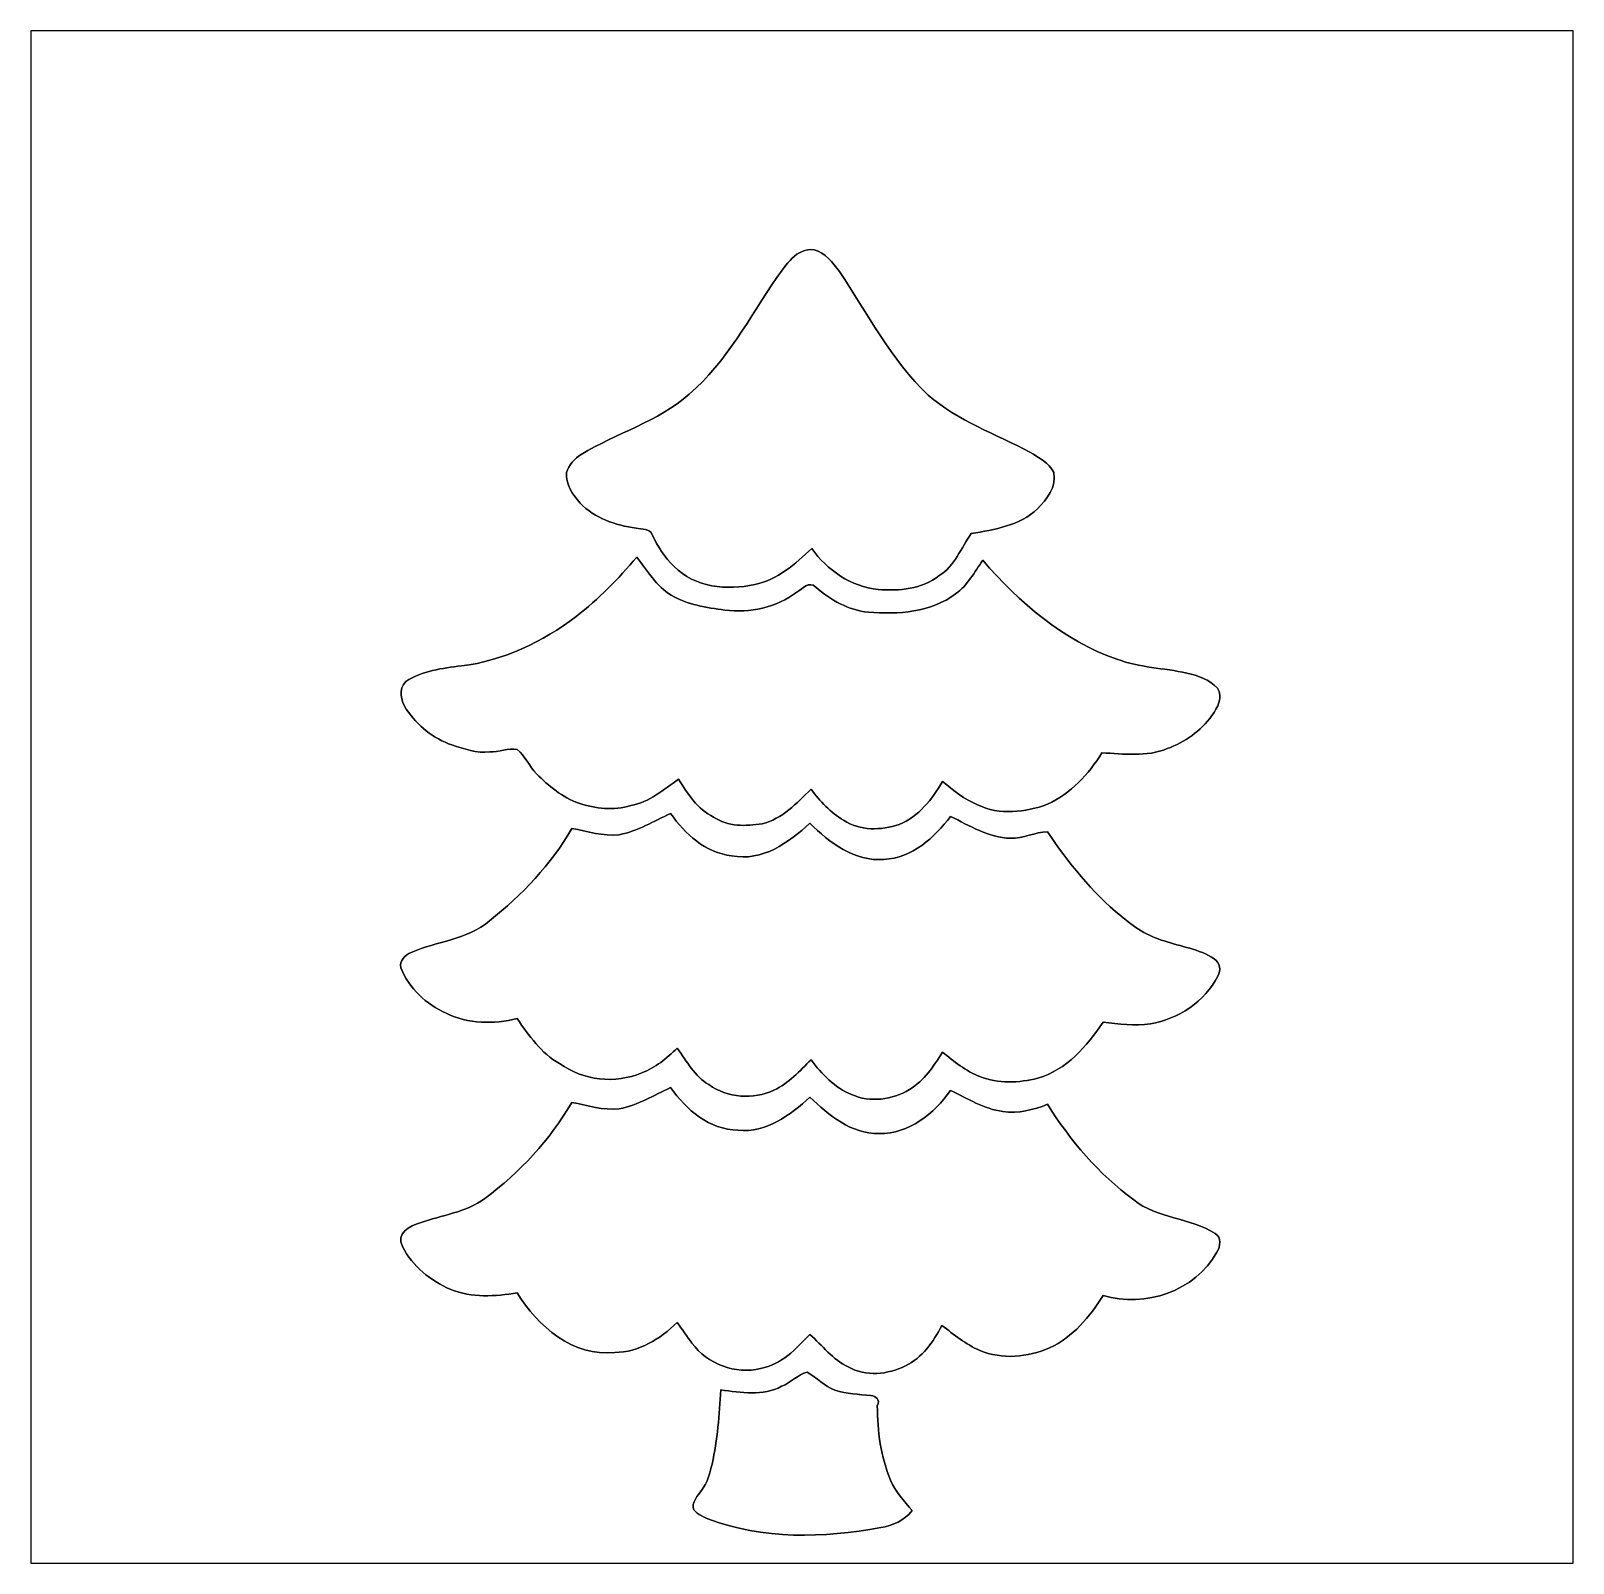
# Model space of a CAD drawing. Header units: centimetres. Extents: x -16.8 to 16.8, y -16.7 to 16.7.
import ezdxf

# ---------------------------------------------------------------- set-up
doc = ezdxf.new("R2010")
doc.units = ezdxf.units.CM
doc.header["$MEASUREMENT"] = 0
doc.layers.add('Layer 1', color=7, linetype='Continuous')

msp = doc.modelspace()

# ---------------------------------------------------------------- linework, layer by layer
at = {"layer": 'Layer 1', "color": 7}
for points, knots in [([(-16.77458, 16.66875), (-16.77458, 16.66875), (16.77458, 16.66875), (16.77458, 16.66875), (16.77458, 16.66875), (16.77458, 16.66875), (16.77458, -16.66875), (16.77458, -16.66875), (16.77458, -16.66875), (16.77458, -16.66875), (-16.77458, -16.66875), (-16.77458, -16.66875), (-16.77458, -16.66875), (-16.77458, -16.66875), (-16.77458, 16.66875), (-16.77458, 16.66875), (-16.77458, 16.66875), (-16.77458, 16.66875), (-16.77458, 16.66875), (-16.77458, 16.66875)], [0, 0, 0, 0, 0.16666667, 0.16666667, 0.16666667, 0.16666667, 0.33333333, 0.33333333, 0.33333333, 0.33333333, 0.5, 0.5, 0.5, 0.5, 0.66666667, 0.66666667, 0.66666667, 0.66666667, 1, 1, 1, 1]), ([(-0.54716, 11.30582), (-1.14159, 10.43305), (-1.63689, 9.46221), (-2.45181, 8.76617), (-2.45181, 8.76617), (-3.13866, 8.16469), (-4.03472, 7.91386), (-4.8066, 7.45137), (-4.8066, 7.45137), (-4.94983, 7.36247), (-5.06801, 7.22277), (-5.12092, 7.06226), (-5.12092, 7.06226), (-5.14385, 6.80614), (-4.98898, 6.57331), (-4.826, 6.39198), (-4.826, 6.39198), (-4.50603, 6.0639), (-4.05518, 5.90973), (-3.61033, 5.85047), (-3.61033, 5.85047), (-3.4865, 5.81978), (-3.30976, 5.85223), (-3.25755, 5.70724), (-3.25755, 5.70724), (-3.13937, 5.45183), (-2.98979, 5.20806), (-2.78024, 5.01579), (-2.78024, 5.01579), (-2.33821, 4.55224), (-1.62207, 4.49121), (-1.02799, 4.62245), (-1.02799, 4.62245), (-0.52952, 4.72264), (-0.14817, 5.07224), (0.21131, 5.40597), (0.21131, 5.40597), (0.55069, 4.93712), (1.06927, 4.57271), (1.65488, 4.51485), (1.65488, 4.51485), (2.10644, 4.48134), (2.61408, 4.51802), (2.98062, 4.81577), (2.98062, 4.81577), (3.32634, 5.01932), (3.45687, 5.4229), (3.683, 5.72982), (3.683, 5.72982), (4.18571, 5.8233), (4.74098, 5.8988), (5.12374, 6.27204), (5.12374, 6.27204), (5.32095, 6.47947), (5.54708, 6.74829), (5.47441, 7.05979), (5.47441, 7.05979), (5.37527, 7.27251), (5.1502, 7.38329), (4.95935, 7.49935), (4.95935, 7.49935), (4.21428, 7.90011), (3.39231, 8.17951), (2.74532, 8.74289), (2.74532, 8.74289), (1.93428, 9.51018), (1.42769, 10.51701), (0.81597, 11.43529), (0.81597, 11.43529), (0.66781, 11.6205), (0.50694, 11.84734), (0.26423, 11.90766), (0.26423, 11.90766), (-0.127, 11.95529), (-0.34537, 11.56758), (-0.54716, 11.30582), (-0.54716, 11.30582), (-0.54716, 11.30582), (-0.54716, 11.30582), (-0.54716, 11.30582)], [0, 0, 0, 0, 0.04761905, 0.04761905, 0.04761905, 0.04761905, 0.0952381, 0.0952381, 0.0952381, 0.0952381, 0.14285714, 0.14285714, 0.14285714, 0.14285714, 0.19047619, 0.19047619, 0.19047619, 0.19047619, 0.23809524, 0.23809524, 0.23809524, 0.23809524, 0.28571429, 0.28571429, 0.28571429, 0.28571429, 0.33333333, 0.33333333, 0.33333333, 0.33333333, 0.38095238, 0.38095238, 0.38095238, 0.38095238, 0.42857143, 0.42857143, 0.42857143, 0.42857143, 0.47619048, 0.47619048, 0.47619048, 0.47619048, 0.52380952, 0.52380952, 0.52380952, 0.52380952, 0.57142857, 0.57142857, 0.57142857, 0.57142857, 0.61904762, 0.61904762, 0.61904762, 0.61904762, 0.66666667, 0.66666667, 0.66666667, 0.66666667, 0.71428571, 0.71428571, 0.71428571, 0.71428571, 0.76190476, 0.76190476, 0.76190476, 0.76190476, 0.80952381, 0.80952381, 0.80952381, 0.80952381, 0.85714286, 0.85714286, 0.85714286, 0.85714286, 0.9047619, 0.9047619, 0.9047619, 0.9047619, 1, 1, 1, 1]), ([(-3.5941, 5.21441), (-3.99662, 4.74945), (-4.42736, 4.30424), (-4.91384, 3.92642), (-4.91384, 3.92642), (-5.64268, 3.3782), (-6.49499, 2.95839), (-7.40939, 2.85468), (-7.40939, 2.85468), (-7.82461, 2.80317), (-8.26029, 2.74426), (-8.61907, 2.51531), (-8.61907, 2.51531), (-8.78805, 2.34421), (-8.72314, 2.08739), (-8.60707, 1.90747), (-8.60707, 1.90747), (-8.36718, 1.55575), (-8.02111, 1.27035), (-7.61577, 1.13206), (-7.61577, 1.13206), (-7.35083, 1.04951), (-7.07672, 0.94086), (-6.79309, 0.98249), (-6.79309, 0.98249), (-6.59271, 0.97437), (-6.39269, 1.06962), (-6.19478, 1.0347), (-6.19478, 1.0347), (-6.01804, 0.89218), (-5.93266, 0.66675), (-5.77356, 0.50553), (-5.77356, 0.50553), (-5.51286, 0.23954), (-5.21264, -0.00917), (-4.85669, -0.13476), (-4.85669, -0.13476), (-4.49439, -0.25294), (-4.09293, -0.30163), (-3.72286, -0.18838), (-3.72286, -0.18838), (-3.3214, -0.11359), (-3.01096, 0.16792), (-2.68358, 0.38841), (-2.68358, 0.38841), (-2.48744, 0.06526), (-2.27436, -0.26564), (-1.92158, -0.43815), (-1.92158, -0.43815), (-1.61396, -0.64664), (-1.2192, -0.64064), (-0.86713, -0.58138), (-0.86713, -0.58138), (-0.42827, -0.48084), (-0.1143, -0.13088), (0.1965, 0.16933), (0.1965, 0.16933), (0.39441, -0.09172), (0.61701, -0.33937), (0.90452, -0.50447), (0.90452, -0.50447), (1.25836, -0.74083), (1.72191, -0.7306), (2.11138, -0.59549), (2.11138, -0.59549), (2.54176, -0.42792), (2.8254, -0.04516), (3.05964, 0.33479), (3.05964, 0.33479), (3.29918, 0.14781), (3.53131, -0.05891), (3.81988, -0.16863), (3.81988, -0.16863), (4.29542, -0.40111), (4.85916, -0.33761), (5.33929, -0.15628), (5.33929, -0.15628), (5.84659, 0.0702), (6.23288, 0.49848), (6.52392, 0.96167), (6.52392, 0.96167), (6.99629, 0.93663), (7.49617, 0.86783), (7.94526, 1.05269), (7.94526, 1.05269), (8.32944, 1.19309), (8.67974, 1.43545), (8.91646, 1.77306), (8.91646, 1.77306), (9.04028, 1.93957), (9.16164, 2.16923), (9.03852, 2.37137), (9.03852, 2.37137), (8.86037, 2.54917), (8.6173, 2.64583), (8.37424, 2.69522), (8.37424, 2.69522), (7.86836, 2.80741), (7.33813, 2.81199), (6.84953, 2.99932), (6.84953, 2.99932), (5.6836, 3.39972), (4.72405, 4.22981), (3.931, 5.15161), (3.931, 5.15161), (3.75356, 4.89444), (3.60116, 4.60481), (3.34222, 4.41854), (3.34222, 4.41854), (2.80388, 4.01743), (2.08915, 3.96804), (1.44357, 4.02026), (1.44357, 4.02026), (1.00894, 4.06647), (0.62195, 4.28272), (0.30021, 4.56847), (0.30021, 4.56847), (0.15628, 4.70535), (0.00247, 4.53073), (-0.11571, 4.45629), (-0.11571, 4.45629), (-0.55386, 4.11903), (-1.13771, 3.99591), (-1.68063, 4.06647), (-1.68063, 4.06647), (-2.07857, 4.12186), (-2.49379, 4.18147), (-2.8448, 4.38891), (-2.8448, 4.38891), (-3.17077, 4.58505), (-3.36162, 4.92619), (-3.5941, 5.21441), (-3.5941, 5.21441), (-3.5941, 5.21441), (-3.5941, 5.21441), (-3.5941, 5.21441)], [0, 0, 0, 0, 0.02857143, 0.02857143, 0.02857143, 0.02857143, 0.05714286, 0.05714286, 0.05714286, 0.05714286, 0.08571429, 0.08571429, 0.08571429, 0.08571429, 0.11428571, 0.11428571, 0.11428571, 0.11428571, 0.14285714, 0.14285714, 0.14285714, 0.14285714, 0.17142857, 0.17142857, 0.17142857, 0.17142857, 0.2, 0.2, 0.2, 0.2, 0.22857143, 0.22857143, 0.22857143, 0.22857143, 0.25714286, 0.25714286, 0.25714286, 0.25714286, 0.28571429, 0.28571429, 0.28571429, 0.28571429, 0.31428571, 0.31428571, 0.31428571, 0.31428571, 0.34285714, 0.34285714, 0.34285714, 0.34285714, 0.37142857, 0.37142857, 0.37142857, 0.37142857, 0.4, 0.4, 0.4, 0.4, 0.42857143, 0.42857143, 0.42857143, 0.42857143, 0.45714286, 0.45714286, 0.45714286, 0.45714286, 0.48571429, 0.48571429, 0.48571429, 0.48571429, 0.51428571, 0.51428571, 0.51428571, 0.51428571, 0.54285714, 0.54285714, 0.54285714, 0.54285714, 0.57142857, 0.57142857, 0.57142857, 0.57142857, 0.6, 0.6, 0.6, 0.6, 0.62857143, 0.62857143, 0.62857143, 0.62857143, 0.65714286, 0.65714286, 0.65714286, 0.65714286, 0.68571429, 0.68571429, 0.68571429, 0.68571429, 0.71428571, 0.71428571, 0.71428571, 0.71428571, 0.74285714, 0.74285714, 0.74285714, 0.74285714, 0.77142857, 0.77142857, 0.77142857, 0.77142857, 0.8, 0.8, 0.8, 0.8, 0.82857143, 0.82857143, 0.82857143, 0.82857143, 0.85714286, 0.85714286, 0.85714286, 0.85714286, 0.88571429, 0.88571429, 0.88571429, 0.88571429, 0.91428571, 0.91428571, 0.91428571, 0.91428571, 0.94285714, 0.94285714, 0.94285714, 0.94285714, 1, 1, 1, 1]), ([(-3.97369, -0.82162), (-4.32611, -0.85937), (-4.66654, -0.74859), (-5.00733, -0.68263), (-5.00733, -0.68263), (-5.45571, -1.46579), (-6.09036, -2.13501), (-6.79485, -2.69346), (-6.79485, -2.69346), (-7.28063, -3.10691), (-7.93926, -3.13584), (-8.50265, -3.38173), (-8.50265, -3.38173), (-8.63071, -3.43606), (-8.76371, -3.56306), (-8.72596, -3.7151), (-8.72596, -3.7151), (-8.5531, -4.1656), (-8.17386, -4.50779), (-7.74136, -4.705), (-7.74136, -4.705), (-7.26264, -4.94171), (-6.70489, -4.94383), (-6.19407, -4.82247), (-6.19407, -4.82247), (-5.94219, -5.19395), (-5.6709, -5.57318), (-5.27332, -5.80143), (-5.27332, -5.80143), (-4.76179, -6.16162), (-4.06259, -6.25475), (-3.4865, -5.99828), (-3.4865, -5.99828), (-3.18347, -5.89597), (-2.94711, -5.67725), (-2.71392, -5.46806), (-2.71392, -5.46806), (-2.50296, -5.74569), (-2.34068, -6.07977), (-2.02636, -6.25828), (-2.02636, -6.25828), (-1.62066, -6.54614), (-1.05798, -6.59271), (-0.6096, -6.37716), (-0.6096, -6.37716), (-0.28822, -6.22688), (-0.04904, -5.95983), (0.19826, -5.71535), (0.19826, -5.71535), (0.42651, -6.02897), (0.71014, -6.32495), (1.07632, -6.47312), (1.07632, -6.47312), (1.48131, -6.65057), (1.96744, -6.59412), (2.33998, -6.36235), (2.33998, -6.36235), (2.65924, -6.17396), (2.86561, -5.85964), (3.05294, -5.5499), (3.05294, -5.5499), (3.30694, -5.75134), (3.56129, -5.96371), (3.86821, -6.08048), (3.86821, -6.08048), (4.26649, -6.24487), (4.7184, -6.21841), (5.12974, -6.11822), (5.12974, -6.11822), (5.75063, -5.93513), (6.20183, -5.42219), (6.54826, -4.90008), (6.54826, -4.90008), (6.88904, -4.94524), (7.23547, -4.97946), (7.57908, -4.93324), (7.57908, -4.93324), (8.18938, -4.83517), (8.75982, -4.44853), (9.04663, -3.89714), (9.04663, -3.89714), (9.12142, -3.77754), (9.08544, -3.59904), (8.96832, -3.52143), (8.96832, -3.52143), (8.63988, -3.30482), (8.24018, -3.25614), (7.87471, -3.13161), (7.87471, -3.13161), (7.52299, -3.03036), (7.21148, -2.8254), (6.93702, -2.58833), (6.93702, -2.58833), (6.30767, -2.07186), (5.79402, -1.43122), (5.34282, -0.75812), (5.34282, -0.75812), (5.06942, -0.75741), (4.81154, -0.91123), (4.53461, -0.89641), (4.53461, -0.89641), (4.05765, -0.889), (3.64596, -0.62442), (3.2318, -0.42228), (3.2318, -0.42228), (2.87761, -0.88688), (2.39607, -1.32786), (1.78188, -1.35855), (1.78188, -1.35855), (1.14018, -1.40935), (0.60149, -0.99342), (0.17145, -0.56797), (0.17145, -0.56797), (-0.28293, -0.99413), (-0.86748, -1.41146), (-1.53, -1.27741), (-1.53, -1.27741), (-2.10079, -1.22061), (-2.54247, -0.80433), (-2.85785, -0.35666), (-2.85785, -0.35666), (-3.22227, -0.52846), (-3.57505, -0.73695), (-3.97369, -0.82162), (-3.97369, -0.82162), (-3.97369, -0.82162), (-3.97369, -0.82162), (-3.97369, -0.82162)], [0, 0, 0, 0, 0.03030303, 0.03030303, 0.03030303, 0.03030303, 0.06060606, 0.06060606, 0.06060606, 0.06060606, 0.09090909, 0.09090909, 0.09090909, 0.09090909, 0.12121212, 0.12121212, 0.12121212, 0.12121212, 0.15151515, 0.15151515, 0.15151515, 0.15151515, 0.18181818, 0.18181818, 0.18181818, 0.18181818, 0.21212121, 0.21212121, 0.21212121, 0.21212121, 0.24242424, 0.24242424, 0.24242424, 0.24242424, 0.27272727, 0.27272727, 0.27272727, 0.27272727, 0.3030303, 0.3030303, 0.3030303, 0.3030303, 0.33333333, 0.33333333, 0.33333333, 0.33333333, 0.36363636, 0.36363636, 0.36363636, 0.36363636, 0.39393939, 0.39393939, 0.39393939, 0.39393939, 0.42424242, 0.42424242, 0.42424242, 0.42424242, 0.45454545, 0.45454545, 0.45454545, 0.45454545, 0.48484848, 0.48484848, 0.48484848, 0.48484848, 0.51515152, 0.51515152, 0.51515152, 0.51515152, 0.54545455, 0.54545455, 0.54545455, 0.54545455, 0.57575758, 0.57575758, 0.57575758, 0.57575758, 0.60606061, 0.60606061, 0.60606061, 0.60606061, 0.63636364, 0.63636364, 0.63636364, 0.63636364, 0.66666667, 0.66666667, 0.66666667, 0.66666667, 0.6969697, 0.6969697, 0.6969697, 0.6969697, 0.72727273, 0.72727273, 0.72727273, 0.72727273, 0.75757576, 0.75757576, 0.75757576, 0.75757576, 0.78787879, 0.78787879, 0.78787879, 0.78787879, 0.81818182, 0.81818182, 0.81818182, 0.81818182, 0.84848485, 0.84848485, 0.84848485, 0.84848485, 0.87878788, 0.87878788, 0.87878788, 0.87878788, 0.90909091, 0.90909091, 0.90909091, 0.90909091, 0.93939394, 0.93939394, 0.93939394, 0.93939394, 1, 1, 1, 1]), ([(-3.97369, -6.78251), (-4.32682, -6.82343), (-4.66549, -6.70842), (-5.00662, -6.64386), (-5.00662, -6.64386), (-5.4804, -7.46231), (-6.1401, -8.16716), (-6.89681, -8.7316), (-6.89681, -8.7316), (-7.3085, -9.03993), (-7.83414, -9.09532), (-8.30545, -9.26677), (-8.30545, -9.26677), (-8.53052, -9.31898), (-8.84626, -9.49995), (-8.68892, -9.78217), (-8.68892, -9.78217), (-8.4769, -10.21397), (-8.07614, -10.52371), (-7.64223, -10.7121), (-7.64223, -10.7121), (-7.18397, -10.90612), (-6.67279, -10.86344), (-6.19266, -10.78653), (-6.19266, -10.78653), (-5.75451, -11.51608), (-4.97875, -12.1853), (-4.07353, -12.08405), (-4.07353, -12.08405), (-3.54894, -12.08123), (-3.08293, -11.78948), (-2.7178, -11.43635), (-2.7178, -11.43635), (-2.60279, -11.58064), (-2.50296, -11.7348), (-2.39324, -11.88367), (-2.39324, -11.88367), (-2.05775, -12.33311), (-1.44886, -12.57194), (-0.89958, -12.43224), (-0.89958, -12.43224), (-0.45755, -12.34581), (-0.12312, -12.01067), (0.16792, -11.6907), (0.16792, -11.6907), (0.4445, -11.92918), (0.66428, -12.24174), (1.00542, -12.39908), (1.00542, -12.39908), (1.38571, -12.61674), (1.86761, -12.56559), (2.25037, -12.37756), (2.25037, -12.37756), (2.61549, -12.19941), (2.85821, -11.85263), (3.04059, -11.50126), (3.04059, -11.50126), (3.31011, -11.69106), (3.56306, -11.90943), (3.86786, -12.04207), (3.86786, -12.04207), (4.35222, -12.24315), (4.91208, -12.192), (5.38445, -11.98245), (5.38445, -11.98245), (5.89386, -11.7535), (6.25687, -11.30759), (6.55249, -10.84862), (6.55249, -10.84862), (7.45984, -11.11673), (8.5598, -10.75267), (9.023, -9.90141), (9.023, -9.90141), (9.10519, -9.78253), (9.12812, -9.58074), (8.98772, -9.49784), (8.98772, -9.49784), (8.44127, -9.14859), (7.73148, -9.17822), (7.21572, -8.76476), (7.21572, -8.76476), (6.45901, -8.20773), (5.83847, -7.47748), (5.33788, -6.6862), (5.33788, -6.6862), (5.03273, -6.80826), (4.70217, -6.89151), (4.37162, -6.84248), (4.37162, -6.84248), (3.95711, -6.79062), (3.59974, -6.55814), (3.22968, -6.38351), (3.22968, -6.38351), (2.87479, -6.89328), (2.32692, -7.33284), (1.67569, -7.3219), (1.67569, -7.3219), (1.07103, -7.33037), (0.58173, -6.92679), (0.17145, -6.52992), (0.17145, -6.52992), (-0.254, -6.91727), (-0.77823, -7.31979), (-1.39241, -7.24606), (-1.39241, -7.24606), (-2.01048, -7.24076), (-2.52166, -6.80367), (-2.85785, -6.32037), (-2.85785, -6.32037), (-3.22227, -6.49182), (-3.57223, -6.70736), (-3.97369, -6.78251), (-3.97369, -6.78251), (-3.97369, -6.78251), (-3.97369, -6.78251), (-3.97369, -6.78251)], [0, 0, 0, 0, 0.03333333, 0.03333333, 0.03333333, 0.03333333, 0.06666667, 0.06666667, 0.06666667, 0.06666667, 0.1, 0.1, 0.1, 0.1, 0.13333333, 0.13333333, 0.13333333, 0.13333333, 0.16666667, 0.16666667, 0.16666667, 0.16666667, 0.2, 0.2, 0.2, 0.2, 0.23333333, 0.23333333, 0.23333333, 0.23333333, 0.26666667, 0.26666667, 0.26666667, 0.26666667, 0.3, 0.3, 0.3, 0.3, 0.33333333, 0.33333333, 0.33333333, 0.33333333, 0.36666667, 0.36666667, 0.36666667, 0.36666667, 0.4, 0.4, 0.4, 0.4, 0.43333333, 0.43333333, 0.43333333, 0.43333333, 0.46666667, 0.46666667, 0.46666667, 0.46666667, 0.5, 0.5, 0.5, 0.5, 0.53333333, 0.53333333, 0.53333333, 0.53333333, 0.56666667, 0.56666667, 0.56666667, 0.56666667, 0.6, 0.6, 0.6, 0.6, 0.63333333, 0.63333333, 0.63333333, 0.63333333, 0.66666667, 0.66666667, 0.66666667, 0.66666667, 0.7, 0.7, 0.7, 0.7, 0.73333333, 0.73333333, 0.73333333, 0.73333333, 0.76666667, 0.76666667, 0.76666667, 0.76666667, 0.8, 0.8, 0.8, 0.8, 0.83333333, 0.83333333, 0.83333333, 0.83333333, 0.86666667, 0.86666667, 0.86666667, 0.86666667, 0.9, 0.9, 0.9, 0.9, 0.93333333, 0.93333333, 0.93333333, 0.93333333, 1, 1, 1, 1]), ([(-0.44238, -12.82065), (-0.85337, -13.03761), (-1.32715, -12.95964), (-1.76742, -12.89826), (-1.76742, -12.89826), (-1.80023, -13.43977), (-1.83586, -13.98446), (-1.95651, -14.51504), (-1.95651, -14.51504), (-2.00166, -14.68296), (-2.03059, -14.865), (-2.13819, -15.00822), (-2.13819, -15.00822), (-2.21791, -15.15639), (-2.37067, -15.27598), (-2.37067, -15.45802), (-2.37067, -15.45802), (-2.32763, -15.59736), (-2.16888, -15.64146), (-2.05176, -15.70143), (-2.05176, -15.70143), (-0.8576, -16.16216), (0.47096, -16.12477), (1.71168, -15.89264), (1.71168, -15.89264), (1.97556, -15.85842), (2.22779, -15.73495), (2.3943, -15.52575), (2.3943, -15.52575), (2.21862, -15.32079), (2.038, -15.11406), (1.92652, -14.86606), (1.92652, -14.86606), (1.70991, -14.35453), (1.645, -13.79608), (1.63654, -13.24575), (1.63654, -13.24575), (1.71027, -13.10993), (1.60091, -13.03232), (1.49966, -13.02138), (1.49966, -13.02138), (1.23754, -12.99704), (0.96908, -12.98751), (0.71755, -12.90285), (0.71755, -12.90285), (0.49212, -12.81501), (0.31538, -12.64038), (0.11501, -12.51197), (0.11501, -12.51197), (-0.09384, -12.56277), (-0.24236, -12.74445), (-0.44238, -12.82065)], [0, 0, 0, 0, 0.07142857, 0.07142857, 0.07142857, 0.07142857, 0.14285714, 0.14285714, 0.14285714, 0.14285714, 0.21428571, 0.21428571, 0.21428571, 0.21428571, 0.28571429, 0.28571429, 0.28571429, 0.28571429, 0.35714286, 0.35714286, 0.35714286, 0.35714286, 0.42857143, 0.42857143, 0.42857143, 0.42857143, 0.5, 0.5, 0.5, 0.5, 0.57142857, 0.57142857, 0.57142857, 0.57142857, 0.64285714, 0.64285714, 0.64285714, 0.64285714, 0.71428571, 0.71428571, 0.71428571, 0.71428571, 0.78571429, 0.78571429, 0.78571429, 0.78571429, 0.85714286, 0.85714286, 0.85714286, 0.85714286, 1, 1, 1, 1])]:
    msp.add_open_spline(points, degree=3, knots=knots, dxfattribs=at)
at = {"layer": 'Layer 1', "color": 251}
for points, knots in [([(-0.54716, 11.30582), (-0.34537, 11.56758), (-0.127, 11.95529), (0.26423, 11.90766), (0.26423, 11.90766), (0.50694, 11.84734), (0.66781, 11.6205), (0.81597, 11.43529), (0.81597, 11.43529), (1.42769, 10.51701), (1.93428, 9.51018), (2.74532, 8.74289), (2.74532, 8.74289), (3.39231, 8.17951), (4.21428, 7.90011), (4.95935, 7.49935), (4.95935, 7.49935), (5.1502, 7.38329), (5.37527, 7.27251), (5.47441, 7.05979), (5.47441, 7.05979), (5.54708, 6.74829), (5.32095, 6.47947), (5.12374, 6.27204), (5.12374, 6.27204), (4.74098, 5.8988), (4.18571, 5.8233), (3.683, 5.72982), (3.683, 5.72982), (3.45687, 5.4229), (3.32634, 5.01932), (2.98062, 4.81577), (2.98062, 4.81577), (2.61408, 4.51802), (2.10644, 4.48134), (1.65488, 4.51485), (1.65488, 4.51485), (1.06927, 4.57271), (0.55069, 4.93712), (0.21131, 5.40597), (0.21131, 5.40597), (-0.14817, 5.07224), (-0.52952, 4.72264), (-1.02799, 4.62245), (-1.02799, 4.62245), (-1.62207, 4.49121), (-2.33821, 4.55224), (-2.78024, 5.01579), (-2.78024, 5.01579), (-2.98979, 5.20806), (-3.13937, 5.45183), (-3.25755, 5.70724), (-3.25755, 5.70724), (-3.30976, 5.85223), (-3.4865, 5.81978), (-3.61033, 5.85047), (-3.61033, 5.85047), (-4.05518, 5.90973), (-4.50603, 6.0639), (-4.826, 6.39198), (-4.826, 6.39198), (-4.98898, 6.57331), (-5.14385, 6.80614), (-5.12092, 7.06226), (-5.12092, 7.06226), (-5.06801, 7.22277), (-4.94983, 7.36247), (-4.8066, 7.45137), (-4.8066, 7.45137), (-4.03472, 7.91386), (-3.13866, 8.16469), (-2.45181, 8.76617), (-2.45181, 8.76617), (-1.63689, 9.46221), (-1.14159, 10.43305), (-0.54716, 11.30582)], [0, 0, 0, 0, 0.05, 0.05, 0.05, 0.05, 0.1, 0.1, 0.1, 0.1, 0.15, 0.15, 0.15, 0.15, 0.2, 0.2, 0.2, 0.2, 0.25, 0.25, 0.25, 0.25, 0.3, 0.3, 0.3, 0.3, 0.35, 0.35, 0.35, 0.35, 0.4, 0.4, 0.4, 0.4, 0.45, 0.45, 0.45, 0.45, 0.5, 0.5, 0.5, 0.5, 0.55, 0.55, 0.55, 0.55, 0.6, 0.6, 0.6, 0.6, 0.65, 0.65, 0.65, 0.65, 0.7, 0.7, 0.7, 0.7, 0.75, 0.75, 0.75, 0.75, 0.8, 0.8, 0.8, 0.8, 0.85, 0.85, 0.85, 0.85, 0.9, 0.9, 0.9, 0.9, 1, 1, 1, 1]), ([(-3.5941, 5.21441), (-3.36162, 4.92619), (-3.17077, 4.58505), (-2.8448, 4.38891), (-2.8448, 4.38891), (-2.49379, 4.18147), (-2.07857, 4.12186), (-1.68063, 4.06647), (-1.68063, 4.06647), (-1.13771, 3.99591), (-0.55386, 4.11903), (-0.11571, 4.45629), (-0.11571, 4.45629), (0.00247, 4.53073), (0.15628, 4.70535), (0.30021, 4.56847), (0.30021, 4.56847), (0.62195, 4.28272), (1.00894, 4.06647), (1.44357, 4.02026), (1.44357, 4.02026), (2.08915, 3.96804), (2.80388, 4.01743), (3.34222, 4.41854), (3.34222, 4.41854), (3.60116, 4.60481), (3.75356, 4.89444), (3.931, 5.15161), (3.931, 5.15161), (4.72405, 4.22981), (5.6836, 3.39972), (6.84953, 2.99932), (6.84953, 2.99932), (7.33813, 2.81199), (7.86836, 2.80741), (8.37424, 2.69522), (8.37424, 2.69522), (8.6173, 2.64583), (8.86037, 2.54917), (9.03852, 2.37137), (9.03852, 2.37137), (9.16164, 2.16923), (9.04028, 1.93957), (8.91646, 1.77306), (8.91646, 1.77306), (8.67974, 1.43545), (8.32944, 1.19309), (7.94526, 1.05269), (7.94526, 1.05269), (7.49617, 0.86783), (6.99629, 0.93663), (6.52392, 0.96167), (6.52392, 0.96167), (6.23288, 0.49848), (5.84659, 0.0702), (5.33929, -0.15628), (5.33929, -0.15628), (4.85916, -0.33761), (4.29542, -0.40111), (3.81988, -0.16863), (3.81988, -0.16863), (3.53131, -0.05891), (3.29918, 0.14781), (3.05964, 0.33479), (3.05964, 0.33479), (2.8254, -0.04516), (2.54176, -0.42792), (2.11138, -0.59549), (2.11138, -0.59549), (1.72191, -0.7306), (1.25836, -0.74083), (0.90452, -0.50447), (0.90452, -0.50447), (0.61701, -0.33937), (0.39441, -0.09172), (0.1965, 0.16933), (0.1965, 0.16933), (-0.1143, -0.13088), (-0.42827, -0.48084), (-0.86713, -0.58138), (-0.86713, -0.58138), (-1.2192, -0.64064), (-1.61396, -0.64664), (-1.92158, -0.43815), (-1.92158, -0.43815), (-2.27436, -0.26564), (-2.48744, 0.06526), (-2.68358, 0.38841), (-2.68358, 0.38841), (-3.01096, 0.16792), (-3.3214, -0.11359), (-3.72286, -0.18838), (-3.72286, -0.18838), (-4.09293, -0.30163), (-4.49439, -0.25294), (-4.85669, -0.13476), (-4.85669, -0.13476), (-5.21264, -0.00917), (-5.51286, 0.23954), (-5.77356, 0.50553), (-5.77356, 0.50553), (-5.93266, 0.66675), (-6.01804, 0.89218), (-6.19478, 1.0347), (-6.19478, 1.0347), (-6.39269, 1.06962), (-6.59271, 0.97437), (-6.79309, 0.98249), (-6.79309, 0.98249), (-7.07672, 0.94086), (-7.35083, 1.04951), (-7.61577, 1.13206), (-7.61577, 1.13206), (-8.02111, 1.27035), (-8.36718, 1.55575), (-8.60707, 1.90747), (-8.60707, 1.90747), (-8.72314, 2.08739), (-8.78805, 2.34421), (-8.61907, 2.51531), (-8.61907, 2.51531), (-8.26029, 2.74426), (-7.82461, 2.80317), (-7.40939, 2.85468), (-7.40939, 2.85468), (-6.49499, 2.95839), (-5.64268, 3.3782), (-4.91384, 3.92642), (-4.91384, 3.92642), (-4.42736, 4.30424), (-3.99662, 4.74945), (-3.5941, 5.21441)], [0, 0, 0, 0, 0.02941176, 0.02941176, 0.02941176, 0.02941176, 0.05882353, 0.05882353, 0.05882353, 0.05882353, 0.08823529, 0.08823529, 0.08823529, 0.08823529, 0.11764706, 0.11764706, 0.11764706, 0.11764706, 0.14705882, 0.14705882, 0.14705882, 0.14705882, 0.17647059, 0.17647059, 0.17647059, 0.17647059, 0.20588235, 0.20588235, 0.20588235, 0.20588235, 0.23529412, 0.23529412, 0.23529412, 0.23529412, 0.26470588, 0.26470588, 0.26470588, 0.26470588, 0.29411765, 0.29411765, 0.29411765, 0.29411765, 0.32352941, 0.32352941, 0.32352941, 0.32352941, 0.35294118, 0.35294118, 0.35294118, 0.35294118, 0.38235294, 0.38235294, 0.38235294, 0.38235294, 0.41176471, 0.41176471, 0.41176471, 0.41176471, 0.44117647, 0.44117647, 0.44117647, 0.44117647, 0.47058824, 0.47058824, 0.47058824, 0.47058824, 0.5, 0.5, 0.5, 0.5, 0.52941176, 0.52941176, 0.52941176, 0.52941176, 0.55882353, 0.55882353, 0.55882353, 0.55882353, 0.58823529, 0.58823529, 0.58823529, 0.58823529, 0.61764706, 0.61764706, 0.61764706, 0.61764706, 0.64705882, 0.64705882, 0.64705882, 0.64705882, 0.67647059, 0.67647059, 0.67647059, 0.67647059, 0.70588235, 0.70588235, 0.70588235, 0.70588235, 0.73529412, 0.73529412, 0.73529412, 0.73529412, 0.76470588, 0.76470588, 0.76470588, 0.76470588, 0.79411765, 0.79411765, 0.79411765, 0.79411765, 0.82352941, 0.82352941, 0.82352941, 0.82352941, 0.85294118, 0.85294118, 0.85294118, 0.85294118, 0.88235294, 0.88235294, 0.88235294, 0.88235294, 0.91176471, 0.91176471, 0.91176471, 0.91176471, 0.94117647, 0.94117647, 0.94117647, 0.94117647, 1, 1, 1, 1]), ([(-3.97369, -0.82162), (-3.57505, -0.73695), (-3.22227, -0.52846), (-2.85785, -0.35666), (-2.85785, -0.35666), (-2.54247, -0.80433), (-2.10079, -1.22061), (-1.53, -1.27741), (-1.53, -1.27741), (-0.86748, -1.41146), (-0.28293, -0.99413), (0.17145, -0.56797), (0.17145, -0.56797), (0.60149, -0.99342), (1.14018, -1.40935), (1.78188, -1.35855), (1.78188, -1.35855), (2.39607, -1.32786), (2.87761, -0.88688), (3.2318, -0.42228), (3.2318, -0.42228), (3.64596, -0.62442), (4.05765, -0.889), (4.53461, -0.89641), (4.53461, -0.89641), (4.81154, -0.91123), (5.06942, -0.75741), (5.34282, -0.75812), (5.34282, -0.75812), (5.79402, -1.43122), (6.30767, -2.07186), (6.93702, -2.58833), (6.93702, -2.58833), (7.21148, -2.8254), (7.52299, -3.03036), (7.87471, -3.13161), (7.87471, -3.13161), (8.24018, -3.25614), (8.63988, -3.30482), (8.96832, -3.52143), (8.96832, -3.52143), (9.08544, -3.59904), (9.12142, -3.77754), (9.04663, -3.89714), (9.04663, -3.89714), (8.75982, -4.44853), (8.18938, -4.83517), (7.57908, -4.93324), (7.57908, -4.93324), (7.23547, -4.97946), (6.88904, -4.94524), (6.54826, -4.90008), (6.54826, -4.90008), (6.20183, -5.42219), (5.75063, -5.93513), (5.12974, -6.11822), (5.12974, -6.11822), (4.7184, -6.21841), (4.26649, -6.24487), (3.86821, -6.08048), (3.86821, -6.08048), (3.56129, -5.96371), (3.30694, -5.75134), (3.05294, -5.5499), (3.05294, -5.5499), (2.86561, -5.85964), (2.65924, -6.17396), (2.33998, -6.36235), (2.33998, -6.36235), (1.96744, -6.59412), (1.48131, -6.65057), (1.07632, -6.47312), (1.07632, -6.47312), (0.71014, -6.32495), (0.42651, -6.02897), (0.19826, -5.71535), (0.19826, -5.71535), (-0.04904, -5.95983), (-0.28822, -6.22688), (-0.6096, -6.37716), (-0.6096, -6.37716), (-1.05798, -6.59271), (-1.62066, -6.54614), (-2.02636, -6.25828), (-2.02636, -6.25828), (-2.34068, -6.07977), (-2.50296, -5.74569), (-2.71392, -5.46806), (-2.71392, -5.46806), (-2.94711, -5.67725), (-3.18347, -5.89597), (-3.4865, -5.99828), (-3.4865, -5.99828), (-4.06259, -6.25475), (-4.76179, -6.16162), (-5.27332, -5.80143), (-5.27332, -5.80143), (-5.6709, -5.57318), (-5.94219, -5.19395), (-6.19407, -4.82247), (-6.19407, -4.82247), (-6.70489, -4.94383), (-7.26264, -4.94171), (-7.74136, -4.705), (-7.74136, -4.705), (-8.17386, -4.50779), (-8.5531, -4.1656), (-8.72596, -3.7151), (-8.72596, -3.7151), (-8.76371, -3.56306), (-8.63071, -3.43606), (-8.50265, -3.38173), (-8.50265, -3.38173), (-7.93926, -3.13584), (-7.28063, -3.10691), (-6.79485, -2.69346), (-6.79485, -2.69346), (-6.09036, -2.13501), (-5.45571, -1.46579), (-5.00733, -0.68263), (-5.00733, -0.68263), (-4.66654, -0.74859), (-4.32611, -0.85937), (-3.97369, -0.82162)], [0, 0, 0, 0, 0.03125, 0.03125, 0.03125, 0.03125, 0.0625, 0.0625, 0.0625, 0.0625, 0.09375, 0.09375, 0.09375, 0.09375, 0.125, 0.125, 0.125, 0.125, 0.15625, 0.15625, 0.15625, 0.15625, 0.1875, 0.1875, 0.1875, 0.1875, 0.21875, 0.21875, 0.21875, 0.21875, 0.25, 0.25, 0.25, 0.25, 0.28125, 0.28125, 0.28125, 0.28125, 0.3125, 0.3125, 0.3125, 0.3125, 0.34375, 0.34375, 0.34375, 0.34375, 0.375, 0.375, 0.375, 0.375, 0.40625, 0.40625, 0.40625, 0.40625, 0.4375, 0.4375, 0.4375, 0.4375, 0.46875, 0.46875, 0.46875, 0.46875, 0.5, 0.5, 0.5, 0.5, 0.53125, 0.53125, 0.53125, 0.53125, 0.5625, 0.5625, 0.5625, 0.5625, 0.59375, 0.59375, 0.59375, 0.59375, 0.625, 0.625, 0.625, 0.625, 0.65625, 0.65625, 0.65625, 0.65625, 0.6875, 0.6875, 0.6875, 0.6875, 0.71875, 0.71875, 0.71875, 0.71875, 0.75, 0.75, 0.75, 0.75, 0.78125, 0.78125, 0.78125, 0.78125, 0.8125, 0.8125, 0.8125, 0.8125, 0.84375, 0.84375, 0.84375, 0.84375, 0.875, 0.875, 0.875, 0.875, 0.90625, 0.90625, 0.90625, 0.90625, 0.9375, 0.9375, 0.9375, 0.9375, 1, 1, 1, 1]), ([(-3.97369, -6.78251), (-3.57223, -6.70736), (-3.22227, -6.49182), (-2.85785, -6.32037), (-2.85785, -6.32037), (-2.52166, -6.80367), (-2.01048, -7.24076), (-1.39241, -7.24606), (-1.39241, -7.24606), (-0.77823, -7.31979), (-0.254, -6.91727), (0.17145, -6.52992), (0.17145, -6.52992), (0.58173, -6.92679), (1.07103, -7.33037), (1.67569, -7.3219), (1.67569, -7.3219), (2.32692, -7.33284), (2.87479, -6.89328), (3.22968, -6.38351), (3.22968, -6.38351), (3.59974, -6.55814), (3.95711, -6.79062), (4.37162, -6.84248), (4.37162, -6.84248), (4.70217, -6.89151), (5.03273, -6.80826), (5.33788, -6.6862), (5.33788, -6.6862), (5.83847, -7.47748), (6.45901, -8.20773), (7.21572, -8.76476), (7.21572, -8.76476), (7.73148, -9.17822), (8.44127, -9.14859), (8.98772, -9.49784), (8.98772, -9.49784), (9.12812, -9.58074), (9.10519, -9.78253), (9.023, -9.90141), (9.023, -9.90141), (8.5598, -10.75267), (7.45984, -11.11673), (6.55249, -10.84862), (6.55249, -10.84862), (6.25687, -11.30759), (5.89386, -11.7535), (5.38445, -11.98245), (5.38445, -11.98245), (4.91208, -12.192), (4.35222, -12.24315), (3.86786, -12.04207), (3.86786, -12.04207), (3.56306, -11.90943), (3.31011, -11.69106), (3.04059, -11.50126), (3.04059, -11.50126), (2.85821, -11.85263), (2.61549, -12.19941), (2.25037, -12.37756), (2.25037, -12.37756), (1.86761, -12.56559), (1.38571, -12.61674), (1.00542, -12.39908), (1.00542, -12.39908), (0.66428, -12.24174), (0.4445, -11.92918), (0.16792, -11.6907), (0.16792, -11.6907), (-0.12312, -12.01067), (-0.45755, -12.34581), (-0.89958, -12.43224), (-0.89958, -12.43224), (-1.44886, -12.57194), (-2.05775, -12.33311), (-2.39324, -11.88367), (-2.39324, -11.88367), (-2.50296, -11.7348), (-2.60279, -11.58064), (-2.7178, -11.43635), (-2.7178, -11.43635), (-3.08293, -11.78948), (-3.54894, -12.08123), (-4.07353, -12.08405), (-4.07353, -12.08405), (-4.97875, -12.1853), (-5.75451, -11.51608), (-6.19266, -10.78653), (-6.19266, -10.78653), (-6.67279, -10.86344), (-7.18397, -10.90612), (-7.64223, -10.7121), (-7.64223, -10.7121), (-8.07614, -10.52371), (-8.4769, -10.21397), (-8.68892, -9.78217), (-8.68892, -9.78217), (-8.84626, -9.49995), (-8.53052, -9.31898), (-8.30545, -9.26677), (-8.30545, -9.26677), (-7.83414, -9.09532), (-7.3085, -9.03993), (-6.89681, -8.7316), (-6.89681, -8.7316), (-6.1401, -8.16716), (-5.4804, -7.46231), (-5.00662, -6.64386), (-5.00662, -6.64386), (-4.66549, -6.70842), (-4.32682, -6.82343), (-3.97369, -6.78251)], [0, 0, 0, 0, 0.03448276, 0.03448276, 0.03448276, 0.03448276, 0.06896552, 0.06896552, 0.06896552, 0.06896552, 0.10344828, 0.10344828, 0.10344828, 0.10344828, 0.13793103, 0.13793103, 0.13793103, 0.13793103, 0.17241379, 0.17241379, 0.17241379, 0.17241379, 0.20689655, 0.20689655, 0.20689655, 0.20689655, 0.24137931, 0.24137931, 0.24137931, 0.24137931, 0.27586207, 0.27586207, 0.27586207, 0.27586207, 0.31034483, 0.31034483, 0.31034483, 0.31034483, 0.34482759, 0.34482759, 0.34482759, 0.34482759, 0.37931034, 0.37931034, 0.37931034, 0.37931034, 0.4137931, 0.4137931, 0.4137931, 0.4137931, 0.44827586, 0.44827586, 0.44827586, 0.44827586, 0.48275862, 0.48275862, 0.48275862, 0.48275862, 0.51724138, 0.51724138, 0.51724138, 0.51724138, 0.55172414, 0.55172414, 0.55172414, 0.55172414, 0.5862069, 0.5862069, 0.5862069, 0.5862069, 0.62068966, 0.62068966, 0.62068966, 0.62068966, 0.65517241, 0.65517241, 0.65517241, 0.65517241, 0.68965517, 0.68965517, 0.68965517, 0.68965517, 0.72413793, 0.72413793, 0.72413793, 0.72413793, 0.75862069, 0.75862069, 0.75862069, 0.75862069, 0.79310345, 0.79310345, 0.79310345, 0.79310345, 0.82758621, 0.82758621, 0.82758621, 0.82758621, 0.86206897, 0.86206897, 0.86206897, 0.86206897, 0.89655172, 0.89655172, 0.89655172, 0.89655172, 0.93103448, 0.93103448, 0.93103448, 0.93103448, 1, 1, 1, 1]), ([(-0.44238, -12.82065), (-0.24236, -12.74445), (-0.09384, -12.56277), (0.11501, -12.51197), (0.11501, -12.51197), (0.31538, -12.64038), (0.49212, -12.81501), (0.71755, -12.90285), (0.71755, -12.90285), (0.96908, -12.98751), (1.23754, -12.99704), (1.49966, -13.02138), (1.49966, -13.02138), (1.60091, -13.03232), (1.71027, -13.10993), (1.63654, -13.24575), (1.63654, -13.24575), (1.645, -13.79608), (1.70991, -14.35453), (1.92652, -14.86606), (1.92652, -14.86606), (2.038, -15.11406), (2.21862, -15.32079), (2.3943, -15.52575), (2.3943, -15.52575), (2.22779, -15.73495), (1.97556, -15.85842), (1.71168, -15.89264), (1.71168, -15.89264), (0.47096, -16.12477), (-0.8576, -16.16216), (-2.05176, -15.70143), (-2.05176, -15.70143), (-2.16888, -15.64146), (-2.32763, -15.59736), (-2.37067, -15.45802), (-2.37067, -15.45802), (-2.37067, -15.27598), (-2.21791, -15.15639), (-2.13819, -15.00822), (-2.13819, -15.00822), (-2.03059, -14.865), (-2.00166, -14.68296), (-1.95651, -14.51504), (-1.95651, -14.51504), (-1.83586, -13.98446), (-1.80023, -13.43977), (-1.76742, -12.89826), (-1.76742, -12.89826), (-1.32715, -12.95964), (-0.85337, -13.03761), (-0.44238, -12.82065)], [0, 0, 0, 0, 0.07142857, 0.07142857, 0.07142857, 0.07142857, 0.14285714, 0.14285714, 0.14285714, 0.14285714, 0.21428571, 0.21428571, 0.21428571, 0.21428571, 0.28571429, 0.28571429, 0.28571429, 0.28571429, 0.35714286, 0.35714286, 0.35714286, 0.35714286, 0.42857143, 0.42857143, 0.42857143, 0.42857143, 0.5, 0.5, 0.5, 0.5, 0.57142857, 0.57142857, 0.57142857, 0.57142857, 0.64285714, 0.64285714, 0.64285714, 0.64285714, 0.71428571, 0.71428571, 0.71428571, 0.71428571, 0.78571429, 0.78571429, 0.78571429, 0.78571429, 0.85714286, 0.85714286, 0.85714286, 0.85714286, 1, 1, 1, 1])]:
    msp.add_open_spline(points, degree=3, knots=knots, dxfattribs=at)

doc.saveas('drawing.dxf')
